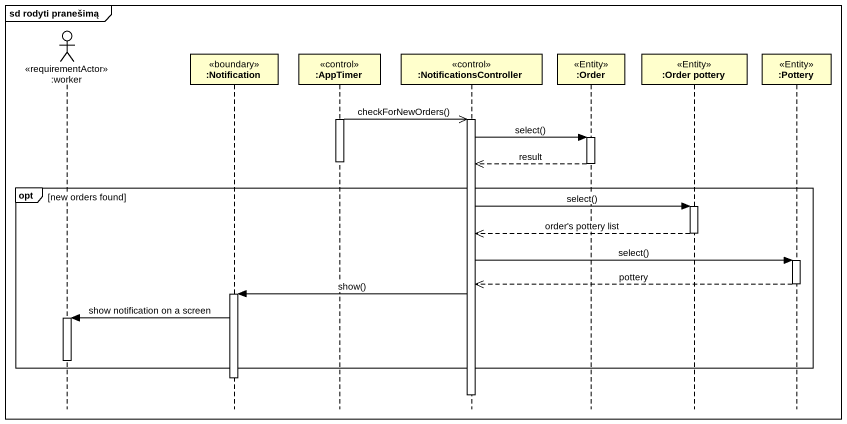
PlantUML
@startuml
mainframe sd rodyti pranešimą
hide footbox
actor ":worker" as worker <<requirementActor>>
participant ":Notification" as Notification <<boundary>>
participant ":AppTimer" as AppTimer <<control>>
participant ":NotificationsController" as NotificationsController <<control>>
participant ":Order" as Order <<Entity>>
participant ":Order pottery" as Order_pottery <<Entity>>
participant ":Pottery" as Pottery <<Entity>>

activate AppTimer
AppTimer ->> NotificationsController : checkForNewOrders()
activate NotificationsController
NotificationsController -> Order : select()
activate Order
deactivate AppTimer
Order -->> NotificationsController : result
deactivate Order
opt new orders found
  NotificationsController -> Order_pottery : select()
  activate Order_pottery
  Order_pottery -->> NotificationsController : order's pottery list
  deactivate Order_pottery
  NotificationsController -> Pottery : select()
  activate Pottery
  Pottery -->> NotificationsController : pottery
  deactivate Pottery
  NotificationsController -> Notification : show()
  activate Notification
  Notification -> worker : show notification on a screen
  activate worker
  deactivate worker
end
deactivate Notification
deactivate NotificationsController
@enduml
